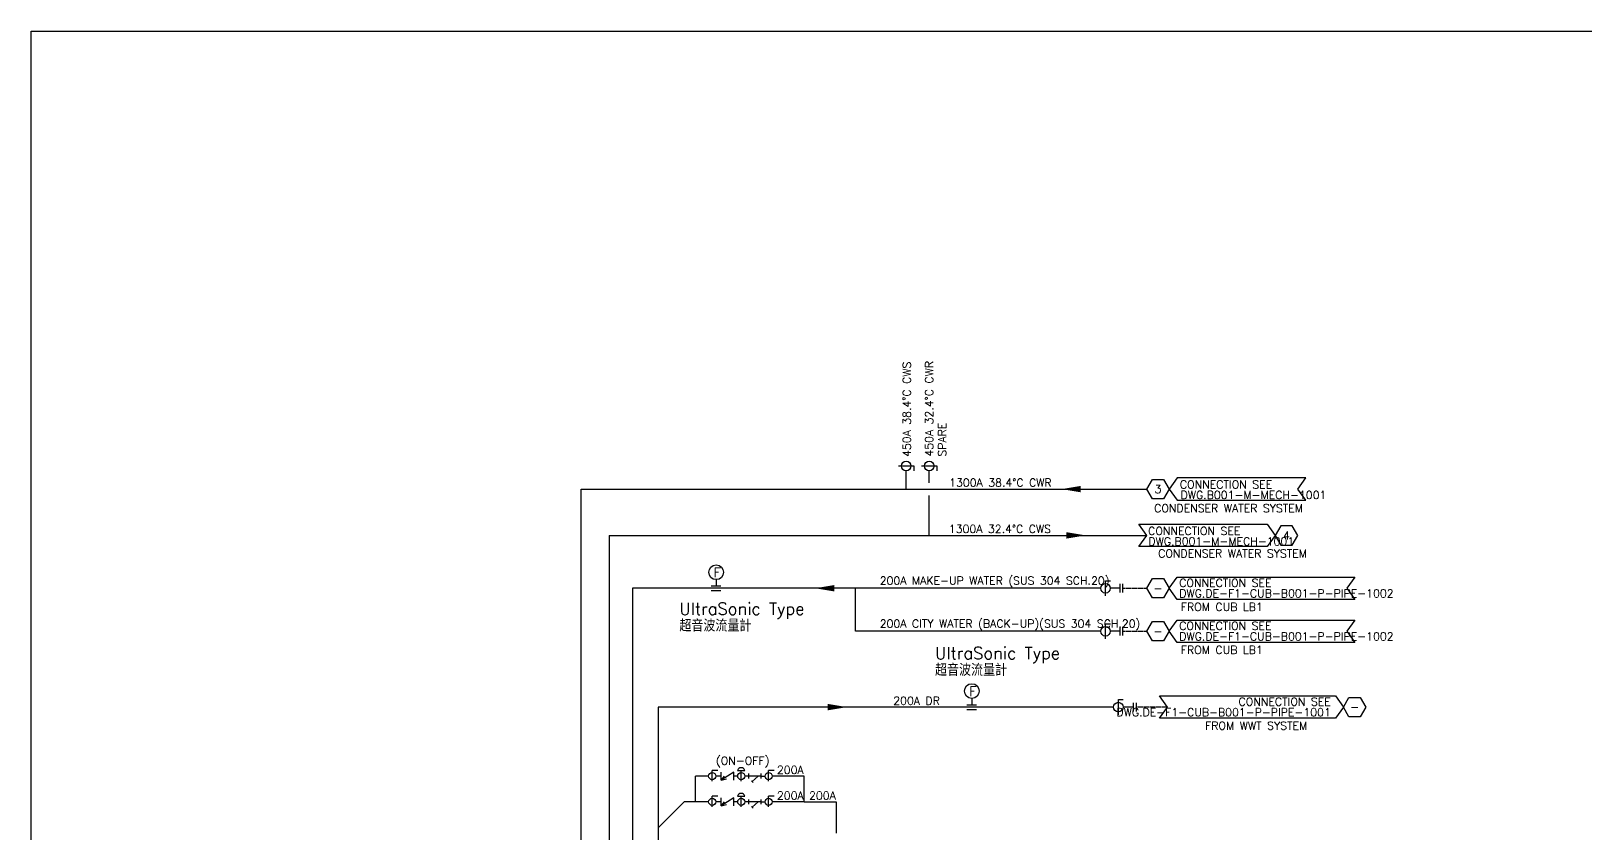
# Model space of a CAD drawing. Header units: millimetres. Extents: x 29 to 762, y -5372 to -4731.
# Drawn here: x 31.3 to 517, y -4982 to -4731.2 of the extents above; entities that cross this region are included whole.
import ezdxf
from ezdxf.enums import TextEntityAlignment as Align

# ---------------------------------------------------------------- set-up
doc = ezdxf.new("R2010")
doc.units = ezdxf.units.MM
doc.linetypes.add('HIDDEN', pattern=[0.375, 0.25, -0.125])
doc.layers.add('M-HVAC-VALVE-FUTURE', color=8, linetype='Continuous')
doc.styles.add('AA-TXT', font='simplex.shx', dxfattribs={"width": 0.8, "bigfont": 'chineset.shx'})

msp = doc.modelspace()

# ---------------------------------------------------------------- linework, layer by layer
at = {"layer": 'DefPoints'}
for points in [[(31.33, -4731.2), (761.73, -4731.2), (761.73, -5300.38), (31.33, -5300.38)], [(31.33, -4731.2), (761.73, -4731.2), (761.73, -5300.38), (31.33, -5300.38)], [(31.33, -4731.2), (761.73, -4731.2), (761.73, -5300.38), (31.33, -5300.38)], [(31.33, -4731.2), (761.73, -4731.2), (761.73, -5300.38), (31.33, -5300.38)], [(31.33, -4731.2), (761.73, -4731.2), (761.73, -5300.38), (31.33, -5300.38)], [(761.73, -5300.38), (31.33, -5300.38), (31.33, -4731.2), (761.73, -4731.2)]]:
    msp.add_lwpolyline(points, close=True, dxfattribs=at)
at = {"layer": 'M-HVAC-VALVE-FUTURE'}
for p, q in [((302.31, -4867.04), (307.06, -4867.04)), ((304.69, -4874.27), (304.69, -4868.54)), ((307.06, -4867.04), (307.06, -4868.54)), ((309.52, -4867.04), (314.27, -4867.04)), ((311.89, -4872.27), (311.89, -4868.54)), ((314.27, -4867.04), (314.27, -4868.54)), ((203.19, -4874.27), (379.85, -4874.27)), ((203.19, -5020.93), (203.19, -4874.27)), ((311.89, -4888.72), (311.89, -4876.27)), ((211.89, -4888.72), (379.85, -4888.72)), ((211.89, -4888.72), (211.89, -5020.93)), ((219.19, -4905.24), (219.19, -5000.13)), ((365.46, -4905.24), (219.19, -4905.24)), ((243.76, -4904.52), (246.81, -4904.52)), ((245.34, -4902.54), (245.34, -4904.52)), ((288.82, -4918.67), (288.82, -4905.24)), ((366.96, -4907.61), (366.96, -4902.87)), ((366.96, -4902.87), (368.47, -4902.87)), ((371.53, -4905.24), (368.46, -4905.24)), ((371.53, -4906.6), (371.53, -4903.88)), ((372.41, -4906.6), (372.41, -4903.88)), ((243.76, -4905.97), (246.81, -4905.97)), ((365.46, -4918.67), (288.82, -4918.67)), ((366.96, -4921.04), (366.96, -4916.3)), ((366.96, -4916.3), (368.47, -4916.3)), ((371.53, -4918.67), (368.46, -4918.67)), ((371.53, -4920.03), (371.53, -4917.32)), ((372.41, -4920.03), (372.41, -4917.32)), ((369.48, -4942.36), (227.19, -4942.36)), ((227.19, -4942.36), (227.19, -4992.14)), ((323.62, -4941.64), (326.66, -4941.64)), ((323.62, -4943.09), (326.66, -4943.09)), ((325.2, -4939.66), (325.2, -4941.64)), ((370.98, -4944.74), (370.98, -4939.99)), ((370.98, -4939.99), (372.49, -4939.99)), ((375.72, -4942.36), (372.48, -4942.36)), ((375.72, -4943.72), (375.72, -4941.01)), ((376.6, -4943.72), (376.6, -4941.01)), ((244.09, -4965.46), (244.09, -4962.12)), ((244.09, -4962.84), (244.09, -4962.12)), ((245.85, -4962.12), (244.09, -4962.12)), ((244.09, -4963.93), (244.09, -4963.51)), ((246.87, -4965.19), (246.87, -4962.68)), ((250.87, -4962.68), (246.87, -4965.19)), ((250.87, -4965.19), (250.87, -4962.68)), ((252.03, -4962.12), (254.27, -4962.12)), ((253.15, -4965.46), (253.15, -4962.12)), ((255.43, -4963.15), (255.43, -4964.71)), ((259.24, -4963.15), (259.24, -4964.71)), ((261.72, -4965.46), (261.72, -4962.12)), ((261.72, -4962.84), (261.72, -4962.12)), ((263.47, -4962.12), (261.72, -4962.12)), ((261.72, -4963.93), (261.72, -4963.51)), ((243, -4963.93), (238.9, -4963.93)), ((238.9, -4971.95), (238.9, -4963.93)), ((246.87, -4963.93), (245.19, -4963.93)), ((246.87, -4965.19), (247.98, -4963.9)), ((246.87, -4965.19), (248.51, -4964.75)), ((252.06, -4963.93), (250.87, -4963.93)), ((255.43, -4963.93), (254.25, -4963.93)), ((259.24, -4963.93), (255.43, -4963.93)), ((256.33, -4965.36), (256.88, -4965.88)), ((258.42, -4963.93), (256.6, -4965.62)), ((259.24, -4963.93), (260.62, -4963.93)), ((272.79, -4963.93), (262.82, -4963.93)), ((272.79, -4971.95), (272.79, -4963.93)), ((235.36, -4971.95), (227.19, -4980.12)), ((238.9, -4971.95), (235.36, -4971.95)), ((243, -4971.95), (238.9, -4971.95)), ((244.09, -4973.47), (244.09, -4970.14)), ((244.09, -4970.85), (244.09, -4970.14)), ((245.85, -4970.14), (244.09, -4970.14)), ((244.09, -4971.95), (244.09, -4971.53)), ((246.87, -4971.95), (245.19, -4971.95)), ((246.87, -4973.2), (246.87, -4970.7)), ((250.87, -4970.7), (246.87, -4973.2)), ((246.87, -4973.2), (247.98, -4971.92)), ((246.87, -4973.2), (248.51, -4972.76)), ((250.87, -4973.2), (250.87, -4970.7)), ((252.06, -4971.95), (250.87, -4971.95)), ((252.03, -4970.14), (254.27, -4970.14)), ((253.15, -4973.47), (253.15, -4970.14)), ((255.43, -4971.95), (254.25, -4971.95)), ((255.43, -4971.17), (255.43, -4972.73)), ((259.24, -4971.95), (255.43, -4971.95)), ((256.33, -4973.38), (256.88, -4973.9)), ((258.42, -4971.95), (256.6, -4973.64)), ((259.24, -4971.17), (259.24, -4972.73)), ((259.24, -4971.95), (260.62, -4971.95)), ((261.72, -4973.47), (261.72, -4970.14)), ((261.72, -4970.85), (261.72, -4970.14)), ((263.47, -4970.14), (261.72, -4970.14)), ((261.72, -4971.95), (261.72, -4971.53)), ((272.79, -4971.95), (262.82, -4971.95)), ((272.79, -4971.95), (282.8, -4971.95)), ((282.8, -4971.95), (282.8, -4981.71))]:
    msp.add_line(p, q, dxfattribs=at)
at = {"layer": 'M-HVAC-VALVE-FUTURE', "linetype": 'HIDDEN'}
for p, q in [((372.41, -4905.24), (379.85, -4905.24)), ((372.41, -4918.67), (379.85, -4918.67)), ((386.37, -4942.36), (376.6, -4942.36))]:
    msp.add_line(p, q, dxfattribs=at)
at = {"layer": 'M-HVAC-VALVE-FUTURE'}
for points in [[(379.85, -4874.27), (381.6, -4871.24), (385.1, -4871.24), (386.85, -4874.27), (385.1, -4877.3), (381.6, -4877.3)], [(427.01, -4888.72), (425.26, -4885.69), (421.76, -4885.69), (420.01, -4888.72), (421.76, -4891.75), (425.26, -4891.75)], [(386.85, -4905.24), (385.1, -4908.27), (381.6, -4908.27), (379.85, -4905.24), (381.6, -4902.21), (385.1, -4902.21)], [(386.85, -4918.67), (385.1, -4921.71), (381.6, -4921.71), (379.85, -4918.67), (381.6, -4915.64), (385.1, -4915.64)], [(441.27, -4942.36), (443.02, -4939.33), (446.52, -4939.33), (448.27, -4942.36), (446.52, -4945.4), (443.02, -4945.4)]]:
    msp.add_lwpolyline(points, close=True, dxfattribs=at)
for points in [[(386.85, -4874.27), (389.35, -4877.77), (429.51, -4877.77), (427.01, -4874.27), (429.51, -4870.77), (389.35, -4870.77), (386.85, -4874.27)], [(420.01, -4888.72), (417.51, -4892.22), (377.35, -4892.22), (379.85, -4888.72), (377.35, -4885.22), (417.51, -4885.22), (420.01, -4888.72)], [(386.85, -4905.24), (389.35, -4901.74), (444.82, -4901.74), (442.32, -4905.24), (444.82, -4908.74), (389.35, -4908.74), (386.85, -4905.24)], [(386.85, -4918.67), (389.35, -4915.17), (444.82, -4915.17), (442.32, -4918.67), (444.82, -4922.17), (389.35, -4922.17), (386.85, -4918.67)], [(441.27, -4942.36), (438.77, -4945.86), (383.87, -4945.86), (386.37, -4942.36), (383.87, -4938.86), (438.77, -4938.86), (441.27, -4942.36)]]:
    msp.add_lwpolyline(points, dxfattribs=at)
for points in [[(353.25, -4874.27, 0, 2, 0), (359.25, -4874.27, 0, 0, 0)], [(360.73, -4888.72, 0, 2, 0), (354.73, -4888.72, 0, 0, 0)], [(276.27, -4905.24, 0, 2, 0), (282.27, -4905.24, 0, 0, 0)], [(286.19, -4942.36, 0, 2, 0), (280.19, -4942.36, 0, 0, 0)]]:
    msp.add_lwpolyline(points, format="xyseb", dxfattribs=at)
for centre, radius in [((304.69, -4867.04), 1.5), ((311.89, -4867.04), 1.5), ((245.34, -4900.24), 2.3), ((366.96, -4905.24), 1.5), ((366.96, -4918.67), 1.5), ((325.2, -4937.36), 2.3), ((370.98, -4942.36), 1.5), ((244.09, -4963.93), 1.1), ((253.15, -4963.93), 1.1), ((261.72, -4963.93), 1.1), ((244.09, -4971.95), 1.1), ((253.15, -4971.95), 1.1), ((261.72, -4971.95), 1.1)]:
    msp.add_circle(centre, radius, dxfattribs=at)
for centre in [(253.15, -4962.45), (253.15, -4970.47)]:
    msp.add_arc(centre, 1.17, 16.4573, 163.5427, dxfattribs=at)

# ---------------------------------------------------------------- texts
at = {"layer": 'M-HVAC-VALVE-FUTURE', "linetype": 'Continuous', "style": 'AA-TXT'}
for s, p in [('450A 38.4%%DC CWS', (306.13, -4864.23)), ('450A 32.4%%DC CWR', (313.11, -4864.13)), ('SPARE', (317.19, -4864.13))]:
    msp.add_text(s, height=2.5, rotation=90, dxfattribs=at).set_placement(p)
for s, height, p in [('1300A 38.4%%DC CWR', 2.5, (318.11, -4873.5)), ('1300A 32.4%%DC CWS', 2.5, (318.01, -4887.96)), ('200A MAKE-UP WATER (SUS 304 SCH.20)', 2.5, (296.42, -4904.11)), ('UltraSonic Type', 3.75, (233.84, -4913.51)), ('超音波流量計', 3.75, (233.84, -4918.76)), ('200A CITY WATER (BACK-UP)(SUS 304 SCH.20)', 2.5, (296.42, -4917.54)), ('UltraSonic Type', 3.75, (313.7, -4927.36)), ('超音波流量計', 3.75, (313.7, -4932.61))]:
    msp.add_text(s, height=height, dxfattribs=at).set_placement(p)
at = {"layer": 'M-HVAC-VALVE-FUTURE', "style": 'AA-TXT'}
for s, height, p in [('CONNECTION SEE', 2.5, (390.2, -4874.07)), ('DWG.B001-M-MECH-1001', 2.5, (390.42, -4877.35)), ('CONNECTION SEE', 2.5, (380.28, -4888.59)), ('DWG.B001-M-MECH-1001', 2.5, (380.36, -4891.85)), ('F', 3, (244.51, -4901.82)), ('FROM CUB LB1', 2.5, (390.48, -4912.32)), ('FROM CUB LB1', 2.5, (390.48, -4925.75)), ('200A DR', 2.5, (300.65, -4941.62)), ('F', 3, (324.37, -4938.95)), ('FROM WWT SYSTEM', 2.5, (398.06, -4949.41)), ('(ON-OFF)', 2.5, (245.26, -4960.36)), ('200A', 2.5, (264.31, -4963.23)), ('200A', 2.5, (264.31, -4971.25)), ('200A', 2.5, (274.35, -4971.25))]:
    msp.add_text(s, height=height, dxfattribs=at).set_placement(p)
for s, p in [('3', (383.35, -4874.27)), ('4', (423.51, -4888.72)), ('-', (383.35, -4905.24)), ('-', (383.35, -4918.67)), ('-', (444.77, -4942.27))]:
    msp.add_text(s, height=2.5, dxfattribs=at).set_placement(p, align=Align.MIDDLE)
for p in [(428.66, -4881.49), (429.91, -4895.63)]:
    msp.add_text('CONDENSER WATER SYSTEM', height=2.5, dxfattribs=at).set_placement(p, align=Align.RIGHT)
for s, p in [('CONNECTION SEE', (390, -4903.55)), ('DWG.DE-F1-CUB-B001-P-PIPE-1002', (390, -4906.85)), ('CONNECTION SEE', (390, -4916.98)), ('DWG.DE-F1-CUB-B001-P-PIPE-1002', (390, -4920.28))]:
    msp.add_text(s, height=2.5, dxfattribs=at).set_placement(p, align=Align.MIDDLE_LEFT)
for s, p in [('CONNECTION SEE', (437.34, -4940.67)), ('DWG.DE-F1-CUB-B001-P-PIPE-1001', (437.34, -4943.97))]:
    msp.add_text(s, height=2.5, dxfattribs=at).set_placement(p, align=Align.MIDDLE_RIGHT)

doc.saveas('drawing.dxf')
